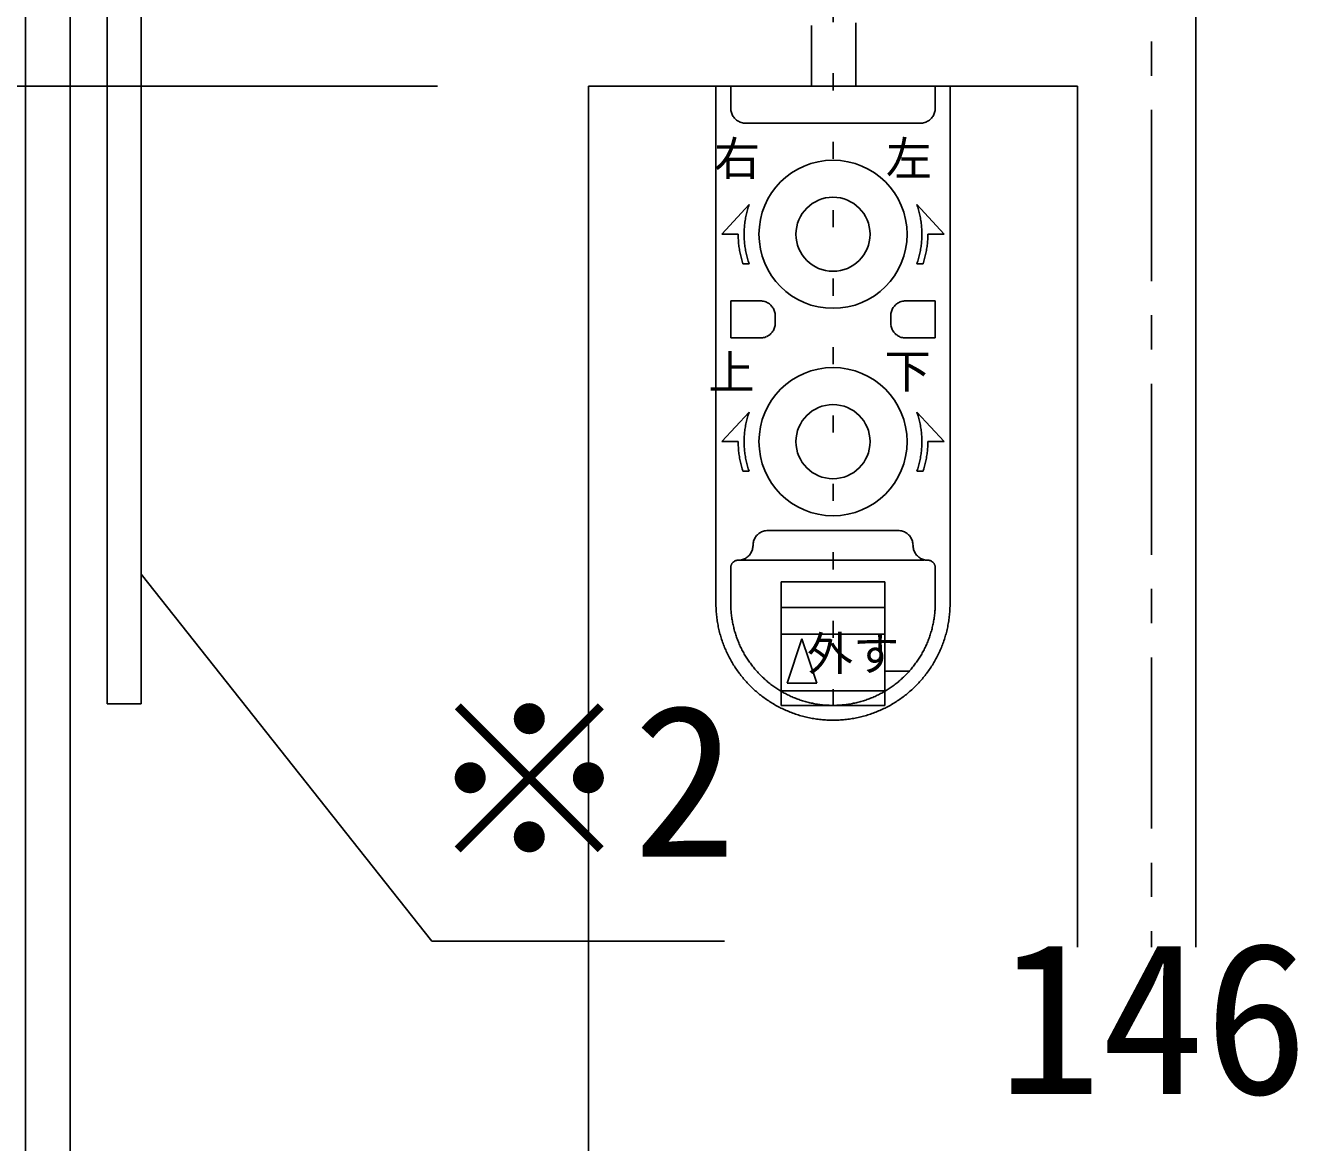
# Model space of a CAD drawing. Units: millimetres, scale not verified. Extents: x -800 to 800, y -554 to 554.
# Drawn here: x -459.6 to -373.8, y 309.2 to 384.6 of the extents above; entities that cross this region are included whole.
import ezdxf
from ezdxf.enums import TextEntityAlignment as Align

# ---------------------------------------------------------------- set-up
doc = ezdxf.new("R2010")
doc.units = ezdxf.units.MM
doc.header["$LTSCALE"] = 4
doc.linetypes.add('USER11', pattern=[4.619272, 2.886781, -0.577497, 0.577497, -0.577497])
doc.linetypes.add('USER12', pattern=[1.154642, 0.288572, -0.86607])
doc.layers.add('2-0', color=7, linetype='Continuous', lineweight=25)
doc.styles.add('ＭＳ ゴシック', font='')
doc.styles.get('ＭＳ ゴシック').set_extended_font_data('MS Gothic')

msp = doc.modelspace()

# ---------------------------------------------------------------- linework, layer by layer
at = {"layer": '2-0', "linetype": 'USER11'}
msp.add_line((-383.624, 434.376), (-383.624, 322.424), dxfattribs=at)
at = {"layer": '2-0'}
for p, q in [((-459.624, 166.551), (-459.624, 424.853)), ((-456.623, 166.551), (-456.623, 424.853)), ((-454.124, 338.853), (-454.124, 388.853)), ((-380.624, 388.853), (-380.624, 322.424)), ((-451.823, 338.853), (-451.823, 386.553)), ((-403.575, 384.815), (-403.575, 380.553)), ((-406.573, 384.649), (-406.573, 380.552)), ((-497.757, 380.553), (-431.81, 380.553)), ((-421.624, 282.477), (-421.624, 380.554)), ((-421.624, 380.553), (-388.625, 380.553)), ((-413.025, 380.553), (-397.224, 380.553)), ((-413.025, 345.453), (-413.025, 380.553)), ((-412.024, 380.553), (-412.024, 379.055)), ((-398.224, 379.054), (-398.224, 380.552)), ((-397.224, 345.453), (-397.224, 380.553)), ((-388.624, 380.553), (-388.624, 322.423)), ((-411.025, 378.053), (-399.225, 378.053)), ((-412.623, 370.553), (-410.778, 372.554)), ((-397.625, 370.553), (-399.47, 372.554)), ((-412.623, 370.553), (-411.526, 370.553)), ((-397.625, 370.553), (-398.722, 370.553)), ((-411.205, 368.553), (-410.778, 368.553)), ((-399.043, 368.553), (-399.47, 368.553)), ((-412.024, 366.053), (-410.023, 366.053)), ((-412.024, 363.553), (-412.024, 366.052)), ((-400.223, 366.053), (-398.224, 366.053)), ((-398.224, 366.053), (-398.224, 363.554)), ((-409.024, 364.553), (-409.024, 365.052)), ((-401.224, 365.053), (-401.224, 364.553)), ((-412.024, 363.553), (-410.023, 363.553)), ((-400.223, 363.553), (-398.224, 363.553)), ((-412.623, 356.554), (-410.778, 358.554)), ((-397.625, 356.554), (-399.47, 358.554)), ((-412.623, 356.554), (-411.526, 356.554)), ((-397.625, 356.554), (-398.722, 356.554)), ((-411.205, 354.553), (-410.778, 354.553)), ((-399.043, 354.553), (-399.47, 354.553)), ((-409.523, 350.553), (-400.725, 350.553)), ((-412.024, 345.453), (-412.024, 348.053)), ((-411.525, 348.553), (-398.975, 348.553)), ((-398.224, 348.053), (-398.224, 345.453)), ((-401.624, 347.1), (-408.625, 347.1)), ((-408.624, 345.369), (-401.623, 345.369)), ((-401.624, 343.553), (-408.625, 343.553)), ((-407.223, 343.251), (-408.224, 340.25)), ((-406.224, 340.251), (-407.223, 343.252)), ((-401.624, 341.053), (-399.982, 341.053)), ((-408.224, 340.251), (-406.224, 340.251)), ((-408.624, 339.745), (-401.623, 339.745)), ((-451.823, 338.853), (-454.124, 338.853)), ((-408.624, 338.753), (-401.623, 338.753))]:
    msp.add_line(p, q, dxfattribs=at)
at = {"layer": '2-0', "linetype": 'USER12'}
msp.add_line((-405.124, 390.654), (-405.124, 338.712), dxfattribs=at)
at = {"layer": '2-0'}
for points in [[(-451.823, 347.603), (-432.193, 322.835), (-412.445, 322.835)], [(-408.624, 338.753), (-408.624, 339.745), (-408.624, 347.1)], [(-401.624, 347.1), (-401.624, 339.745), (-401.624, 338.753)]]:
    msp.add_lwpolyline(points, dxfattribs=at)
for centre, radius in [((-405.123, 370.553), 4.999), ((-405.125, 370.553), 2.5), ((-405.123, 356.554), 4.999), ((-405.125, 356.554), 2.5)]:
    msp.add_circle(centre, radius, dxfattribs=at)
for centre, radius, start, end in [((-411.011, 379.054), 1.013, 179.98381, 188.37888), ((-411.025, 379.052), 0.998, 188.39016, 196.69916), ((-411.027, 379.051), 0.996, 196.70549, 204.89004), ((-399.218, 379.052), 0.994, 335.01985, 343.22384), ((-399.218, 379.052), 0.995, 343.23038, 351.5698), ((-399.232, 379.054), 1.008, 351.58151, 0.01564), ((-411.024, 379.053), 1, 204.89194, 212.9561), ((-411.02, 379.055), 1.004, 212.95483, 220.93614), ((-411.019, 379.056), 1.005, 220.93329, 228.88998), ((-411.022, 379.053), 1.002, 228.88722, 236.88398), ((-411.025, 379.048), 0.996, 236.88301, 244.97649), ((-411.027, 379.043), 0.991, 244.97891, 253.2034), ((-411.027, 379.045), 0.992, 253.21044, 261.56503), ((-411.025, 379.06), 1.007, 261.57713, 270.01706), ((-399.224, 379.061), 1.008, 269.98436, 278.41849), ((-399.223, 379.047), 0.995, 278.4302, 286.76962), ((-399.223, 379.047), 0.994, 286.77616, 294.98015), ((-399.225, 379.052), 1, 294.98207, 303.05403), ((-399.228, 379.057), 1.006, 303.05262, 311.03085), ((-399.23, 379.059), 1.008, 311.02773, 318.97227), ((-399.228, 379.057), 1.006, 318.96915, 326.94738), ((-399.223, 379.054), 1, 326.94597, 335.01793), ((-405.136, 370.553), 5.987, 167.61571, 171.16251), ((-405.134, 370.553), 5.989, 164.05785, 167.61559), ((-405.129, 370.551), 5.995, 160.48709, 164.05764), ((-405.119, 370.551), 5.995, 15.94236, 19.51291), ((-405.114, 370.553), 5.989, 12.38441, 15.94215), ((-405.112, 370.553), 5.987, 8.83749, 12.38429), ((-405.136, 370.553), 5.988, 174.70103, 178.23428), ((-405.136, 370.553), 5.987, 171.16256, 174.70103), ((-405.112, 370.553), 5.987, 5.29897, 8.83744), ((-405.112, 370.553), 5.988, 1.76572, 5.29897), ((-405.108, 370.553), 6.417, 179.99987, 181.65045), ((-405.114, 370.553), 6.41, 181.65043, 183.30193), ((-405.121, 370.553), 6.403, 183.30191, 184.95484), ((-405.136, 370.553), 5.988, 178.23426, 181.76574), ((-405.136, 370.553), 5.988, 181.76572, 185.29897), ((-405.112, 370.553), 5.988, 354.70103, 358.23428), ((-405.112, 370.553), 5.988, 358.23426, 1.76574), ((-405.127, 370.553), 6.403, 355.04516, 356.69809), ((-405.134, 370.553), 6.41, 356.69807, 358.34957), ((-405.14, 370.553), 6.417, 358.34955, 0.00013), ((-405.129, 370.552), 6.396, 184.95482, 186.60968), ((-405.138, 370.551), 6.387, 186.60966, 188.26693), ((-405.147, 370.55), 6.378, 188.26692, 189.92708), ((-405.157, 370.548), 6.368, 189.92707, 191.59057), ((-405.166, 370.546), 6.358, 191.59056, 193.25782), ((-405.136, 370.553), 5.987, 185.29897, 188.83744), ((-405.136, 370.553), 5.987, 188.83749, 192.38429), ((-405.134, 370.554), 5.989, 192.38441, 195.94215), ((-405.114, 370.554), 5.989, 344.05785, 347.61559), ((-405.112, 370.553), 5.987, 347.61571, 351.16251), ((-405.112, 370.553), 5.987, 351.16256, 354.70103), ((-405.082, 370.546), 6.358, 346.74218, 348.40944), ((-405.092, 370.548), 6.368, 348.40943, 350.07293), ((-405.101, 370.55), 6.378, 350.07292, 351.73308), ((-405.11, 370.551), 6.387, 351.73307, 353.39034), ((-405.119, 370.552), 6.396, 353.39032, 355.04518), ((-405.176, 370.544), 6.347, 193.25782, 194.92923), ((-405.186, 370.541), 6.337, 194.92923, 196.60516), ((-405.196, 370.538), 6.327, 196.60517, 198.28591), ((-405.129, 370.555), 5.995, 195.94236, 199.51291), ((-405.119, 370.555), 5.995, 340.48709, 344.05764), ((-405.052, 370.538), 6.327, 341.71409, 343.39483), ((-405.062, 370.541), 6.337, 343.39484, 345.07077), ((-405.072, 370.544), 6.347, 345.07077, 346.74218), ((-410.023, 365.047), 1.007, 81.57713, 90.01706), ((-410.021, 365.062), 0.992, 73.21044, 81.56503), ((-410.021, 365.064), 0.991, 64.97891, 73.2034), ((-410.023, 365.059), 0.996, 56.88301, 64.97649), ((-410.026, 365.054), 1.002, 48.88722, 56.88398), ((-410.028, 365.051), 1.005, 40.93329, 48.88998), ((-400.22, 365.052), 1.005, 131.1179, 139.07459), ((-400.222, 365.055), 1.002, 123.1239, 131.12066), ((-400.225, 365.06), 0.996, 115.03139, 123.12486), ((-400.228, 365.065), 0.991, 106.80448, 115.02896), ((-400.227, 365.063), 0.992, 98.44285, 106.79743), ((-400.225, 365.048), 1.007, 89.99081, 98.43074), ((-410.028, 365.052), 1.004, 32.95483, 40.93614), ((-410.024, 365.054), 1, 24.89194, 32.9561), ((-410.021, 365.056), 0.996, 16.70549, 24.89004), ((-410.022, 365.055), 0.998, 8.39016, 16.69916), ((-410.037, 365.054), 1.013, 359.98381, 8.37888), ((-400.211, 365.054), 1.013, 171.62899, 180.02406), ((-400.226, 365.056), 0.998, 163.30871, 171.61771), ((-400.228, 365.057), 0.996, 155.11783, 163.30238), ((-400.224, 365.055), 1, 147.05178, 155.11593), ((-400.22, 365.053), 1.004, 139.07173, 147.05304), ((-410.022, 364.551), 0.998, 327.03708, 335.12283), ((-410.02, 364.55), 0.996, 335.12545, 343.32227), ((-410.025, 364.551), 1.001, 343.3292, 351.63517), ((-410.043, 364.554), 1.019, 351.64678, 0.01885), ((-400.205, 364.555), 1.019, 179.98902, 188.3611), ((-400.223, 364.552), 1.001, 188.37271, 196.67867), ((-400.228, 364.551), 0.996, 196.6856, 204.88242), ((-400.226, 364.552), 0.998, 204.88504, 212.9708), ((-410.023, 364.565), 1.012, 269.98207, 278.38486), ((-410.021, 364.548), 0.995, 278.39658, 286.72647), ((-410.02, 364.545), 0.991, 286.73341, 294.9474), ((-410.021, 364.548), 0.995, 294.94998, 303.04664), ((-410.024, 364.551), 0.999, 303.04605, 311.05733), ((-410.025, 364.553), 1.002, 311.05509, 319.03384), ((-410.025, 364.553), 1.001, 319.03162, 327.03764), ((-400.223, 364.553), 1.001, 212.97024, 220.97626), ((-400.223, 364.554), 1.002, 220.97403, 228.95279), ((-400.224, 364.552), 0.999, 228.95055, 236.96183), ((-400.227, 364.548), 0.995, 236.96123, 245.05789), ((-400.228, 364.545), 0.991, 245.06048, 253.27446), ((-400.227, 364.549), 0.995, 253.2814, 261.61129), ((-400.225, 364.565), 1.012, 261.62302, 270.02581), ((-405.155, 356.557), 5.968, 164.04128, 167.60856), ((-405.16, 356.558), 5.963, 160.45642, 164.04114), ((-405.088, 356.558), 5.963, 15.95886, 19.54358), ((-405.093, 356.557), 5.968, 12.39144, 15.95872), ((-405.141, 356.554), 5.983, 171.16097, 174.70186), ((-405.148, 356.555), 5.976, 167.6086, 171.161), ((-405.1, 356.555), 5.976, 8.839, 12.3914), ((-405.107, 356.554), 5.983, 5.29814, 8.83903), ((-405.108, 356.554), 6.417, 179.99987, 181.65045), ((-405.114, 356.554), 6.41, 181.65043, 183.30193), ((-405.131, 356.553), 5.993, 178.23497, 181.76503), ((-405.135, 356.554), 5.989, 174.70177, 178.23509), ((-405.129, 356.554), 5.994, 181.76491, 185.29611), ((-405.113, 356.554), 5.989, 1.76491, 5.29823), ((-405.119, 356.554), 5.994, 354.70389, 358.23509), ((-405.117, 356.553), 5.993, 358.23497, 1.76503), ((-405.134, 356.554), 6.41, 356.69807, 358.34957), ((-405.14, 356.554), 6.417, 358.34955, 0.00013), ((-405.121, 356.553), 6.403, 183.30191, 184.95484), ((-405.129, 356.552), 6.396, 184.95482, 186.60968), ((-405.138, 356.551), 6.387, 186.60966, 188.26693), ((-405.147, 356.55), 6.378, 188.26692, 189.92708), ((-405.13, 356.553), 5.994, 185.29602, 188.8327), ((-405.132, 356.553), 5.991, 188.83265, 192.37879), ((-405.116, 356.553), 5.991, 347.62121, 351.16735), ((-405.118, 356.553), 5.994, 351.1673, 354.70398), ((-405.101, 356.55), 6.378, 350.07292, 351.73308), ((-405.11, 356.551), 6.387, 351.73307, 353.39034), ((-405.119, 356.552), 6.396, 353.39032, 355.04518), ((-405.127, 356.553), 6.403, 355.04516, 356.69809), ((-405.157, 356.548), 6.368, 189.92707, 191.59057), ((-405.166, 356.546), 6.358, 191.59056, 193.25782), ((-405.176, 356.544), 6.347, 193.25782, 194.92923), ((-405.186, 356.541), 6.337, 194.92923, 196.60516), ((-405.196, 356.539), 6.327, 196.60517, 198.28591), ((-405.134, 356.553), 5.989, 192.37882, 195.93785), ((-405.135, 356.552), 5.989, 195.93799, 199.51257), ((-405.113, 356.552), 5.989, 340.48743, 344.06201), ((-405.114, 356.553), 5.989, 344.06215, 347.62118), ((-405.052, 356.539), 6.327, 341.71409, 343.39483), ((-405.062, 356.541), 6.337, 343.39484, 345.07077), ((-405.072, 356.544), 6.347, 345.07077, 346.74218), ((-405.082, 356.546), 6.358, 346.74218, 348.40944), ((-405.092, 356.548), 6.368, 348.40943, 350.07293), ((-409.522, 349.549), 1.004, 122.95483, 130.93614), ((-409.524, 349.553), 1, 114.89194, 122.9561), ((-409.526, 349.556), 0.996, 106.70549, 114.89004), ((-409.525, 349.554), 0.998, 98.39016, 106.69916), ((-409.523, 349.54), 1.013, 89.98381, 98.37888), ((-400.725, 349.54), 1.013, 81.62112, 90.01619), ((-400.723, 349.554), 0.998, 73.30084, 81.60984), ((-400.722, 349.556), 0.996, 65.10996, 73.29451), ((-400.724, 349.553), 1, 57.0439, 65.10806), ((-400.726, 349.549), 1.004, 49.06386, 57.04517), ((-411.536, 349.554), 1.013, 351.6195, 0.01652), ((-409.517, 349.554), 1.007, 171.57713, 180.01706), ((-409.532, 349.556), 0.992, 163.21044, 171.56503), ((-409.534, 349.556), 0.991, 154.97891, 163.2034), ((-409.529, 349.554), 0.996, 146.88301, 154.97649), ((-409.524, 349.55), 1.002, 138.88722, 146.88398), ((-409.521, 349.548), 1.005, 130.93329, 138.88998), ((-400.727, 349.548), 1.005, 41.11002, 49.06671), ((-400.724, 349.55), 1.002, 33.11602, 41.11278), ((-400.719, 349.554), 0.996, 25.02351, 33.11699), ((-400.714, 349.556), 0.991, 16.7966, 25.02109), ((-400.716, 349.556), 0.992, 8.43497, 16.78956), ((-400.731, 349.554), 1.007, 359.98294, 8.42287), ((-398.712, 349.554), 1.013, 179.98348, 188.3805), ((-411.521, 349.547), 0.994, 286.7483, 294.96462), ((-411.523, 349.551), 0.998, 294.96726, 303.06087), ((-411.525, 349.555), 1.002, 303.06017, 311.06311), ((-411.527, 349.557), 1.005, 311.06062, 319.02719), ((-411.526, 349.556), 1.003, 319.02458, 327.01729), ((-411.522, 349.553), 0.999, 327.01624, 335.09137), ((-411.519, 349.552), 0.995, 335.09345, 343.28695), ((-411.521, 349.552), 0.998, 343.2934, 351.60817), ((-398.727, 349.552), 0.998, 188.39183, 196.7066), ((-398.729, 349.552), 0.995, 196.71305, 204.90655), ((-398.726, 349.553), 0.999, 204.90863, 212.98376), ((-398.722, 349.556), 1.003, 212.98271, 220.97542), ((-398.721, 349.557), 1.005, 220.97281, 228.93938), ((-398.723, 349.555), 1.002, 228.93689, 236.93983), ((-398.725, 349.551), 0.998, 236.93913, 245.03274), ((-398.727, 349.547), 0.994, 245.03538, 253.2517), ((-411.522, 348.053), 0.502, 171.57487, 180.01359), ((-411.527, 348.054), 0.497, 163.23456, 171.56357), ((-411.526, 348.054), 0.497, 155.04544, 163.22861), ((-411.523, 348.052), 0.501, 146.99799, 155.04418), ((-411.521, 348.051), 0.504, 139.04708, 147.00003), ((-411.52, 348.05), 0.505, 131.12598, 139.05076), ((-411.521, 348.052), 0.503, 123.16124, 131.12957), ((-411.523, 348.055), 0.499, 115.08759, 123.16299), ((-411.525, 348.059), 0.495, 106.86274, 115.08581), ((-411.526, 348.06), 0.494, 98.48142, 106.85608), ((-411.525, 348.054), 0.499, 89.98554, 98.46928), ((-411.524, 349.568), 1.014, 269.98169, 278.39271), ((-411.522, 349.551), 0.997, 278.40475, 286.74115), ((-398.726, 349.551), 0.997, 253.25885, 261.59525), ((-398.724, 349.568), 1.014, 261.60729, 270.01831), ((-398.723, 348.054), 0.499, 81.53072, 90.01446), ((-398.723, 348.06), 0.494, 73.14392, 81.51858), ((-398.723, 348.059), 0.495, 64.91419, 73.13726), ((-398.725, 348.055), 0.499, 56.83701, 64.91241), ((-398.727, 348.052), 0.503, 48.87043, 56.83876), ((-398.728, 348.05), 0.505, 40.94924, 48.87402), ((-398.727, 348.051), 0.504, 32.99997, 40.95292), ((-398.725, 348.052), 0.501, 24.95582, 33.00201), ((-398.722, 348.054), 0.497, 16.77139, 24.95456), ((-398.721, 348.054), 0.497, 8.43643, 16.76544), ((-398.726, 348.053), 0.502, 359.98641, 8.42513), ((-404.999, 345.653), 8.026, 179.99754, 182.90044), ((-405.07, 345.649), 7.955, 182.90105, 185.79891), ((-405.009, 345.653), 7.014, 179.99755, 182.89917), ((-405.071, 345.65), 6.952, 182.89977, 185.79631), ((-405.177, 345.651), 6.952, 354.20363, 357.10021), ((-405.239, 345.654), 7.014, 357.10081, 0.00245), ((-405.182, 345.649), 7.958, 354.20168, 357.09941), ((-405.254, 345.653), 8.031, 357.10002, 0.00249), ((-405.122, 345.644), 7.903, 185.79945, 188.68877), ((-405.157, 345.639), 7.868, 188.68924, 191.56713), ((-405.116, 345.645), 6.907, 185.79684, 188.6848), ((-405.147, 345.641), 6.876, 188.68527, 191.56179), ((-405.101, 345.642), 6.876, 348.43794, 351.31458), ((-405.132, 345.647), 6.907, 351.31505, 354.20309), ((-405.093, 345.639), 7.869, 348.43298, 351.31123), ((-405.129, 345.644), 7.905, 351.3117, 354.20114), ((-405.177, 345.635), 7.847, 191.56753, 194.43176), ((-405.186, 345.633), 7.838, 194.43209, 197.28109), ((-405.165, 345.637), 6.858, 191.56219, 194.42507), ((-405.172, 345.635), 6.85, 194.42539, 197.27307), ((-405.172, 345.635), 6.85, 197.27333, 200.10491), ((-405.075, 345.636), 6.85, 339.89429, 342.72608), ((-405.075, 345.636), 6.849, 342.72633, 345.5742), ((-405.083, 345.638), 6.858, 345.57452, 348.43755), ((-405.062, 345.632), 7.837, 342.7177, 345.56745), ((-405.072, 345.634), 7.847, 345.56777, 348.43257), ((-405.186, 345.633), 7.838, 197.28135, 200.1142), ((-405.178, 345.635), 7.846, 200.11439, 202.93079), ((-405.166, 345.638), 6.857, 200.10509, 202.9203), ((-405.156, 345.642), 6.868, 202.92042, 205.71955), ((-405.144, 345.648), 6.881, 205.71961, 208.50348), ((-405.104, 345.649), 6.881, 331.49498, 334.27911), ((-405.092, 345.643), 6.867, 334.27918, 337.07855), ((-405.081, 345.639), 6.856, 337.07867, 339.89411), ((-405.068, 345.634), 7.844, 337.06611, 339.88351), ((-405.062, 345.632), 7.837, 339.8837, 342.71744), ((-405.167, 345.641), 7.858, 202.93092, 205.73116), ((-405.152, 345.648), 7.875, 205.73122, 208.51611), ((-405.137, 345.656), 7.892, 208.51612, 211.28695), ((-405.131, 345.655), 6.896, 208.50349, 211.27341), ((-405.118, 345.663), 6.911, 211.27338, 214.03106), ((-405.107, 345.67), 6.924, 214.03099, 216.7785), ((-405.14, 345.671), 6.924, 323.2191, 325.9669), ((-405.13, 345.664), 6.91, 325.96683, 328.7248), ((-405.117, 345.656), 6.896, 328.72477, 331.49497), ((-405.109, 345.654), 7.889, 328.70665, 331.47859), ((-405.094, 345.646), 7.872, 331.47861, 334.26461), ((-405.08, 345.639), 7.856, 334.26468, 337.06599), ((-405.122, 345.665), 7.909, 211.28691, 214.04538), ((-405.109, 345.673), 7.925, 214.04531, 216.79347), ((-405.099, 345.681), 7.938, 216.79338, 219.53356), ((-405.099, 345.676), 6.935, 216.7784, 219.51808), ((-405.093, 345.681), 6.942, 219.51796, 222.25235), ((-405.09, 345.683), 6.946, 222.25222, 224.98401), ((-405.157, 345.685), 6.945, 315.01278, 317.74483), ((-405.155, 345.682), 6.942, 317.7447, 320.47936), ((-405.149, 345.677), 6.934, 320.47924, 323.2192), ((-405.147, 345.679), 7.935, 320.45688, 323.19805), ((-405.136, 345.672), 7.922, 323.19795, 325.94717), ((-405.123, 345.663), 7.906, 325.9471, 328.70667), ((-405.092, 345.687), 7.947, 219.53344, 222.2682), ((-405.089, 345.69), 7.951, 222.26807, 225.00007), ((-405.089, 345.69), 7.951, 224.99993, 227.73193), ((-405.091, 345.683), 6.945, 224.98387, 227.71582), ((-405.094, 345.68), 6.941, 227.71569, 230.45055), ((-405.099, 345.673), 6.932, 230.45043, 233.19088), ((-405.106, 345.664), 6.92, 233.19078, 235.93937), ((-405.142, 345.665), 6.921, 304.05667, 306.80538), ((-405.149, 345.675), 6.932, 306.80529, 309.54591), ((-405.154, 345.681), 6.941, 309.54579, 312.28086), ((-405.157, 345.684), 6.945, 312.28073, 315.01291), ((-405.158, 345.689), 7.949, 312.25622, 314.98885), ((-405.157, 345.689), 7.949, 314.98871, 317.72148), ((-405.154, 345.685), 7.944, 317.72135, 320.45699), ((-405.092, 345.686), 7.947, 227.7318, 230.46656), ((-405.097, 345.679), 7.938, 230.46644, 233.20662), ((-405.105, 345.669), 7.925, 233.20653, 235.95469), ((-405.114, 345.652), 6.906, 235.9393, 238.69836), ((-405.122, 345.639), 6.891, 238.69833, 241.46989), ((-405.13, 345.625), 6.875, 241.46991, 244.25569), ((-405.136, 345.612), 6.861, 244.25575, 247.05703), ((-405.14, 345.601), 6.849, 247.05716, 249.87474), ((-405.143, 345.595), 6.842, 249.87492, 252.70908), ((-405.106, 345.598), 6.844, 287.28743, 290.12133), ((-405.108, 345.604), 6.851, 290.12151, 292.93891), ((-405.113, 345.614), 6.862, 292.93904, 295.74021), ((-405.119, 345.627), 6.876, 295.74028, 298.52602), ((-405.126, 345.641), 6.892, 298.52603, 301.29763), ((-405.134, 345.654), 6.907, 301.2976, 304.05673), ((-405.142, 345.669), 7.924, 304.03256, 306.78084), ((-405.149, 345.679), 7.937, 306.78075, 309.52124), ((-405.155, 345.686), 7.945, 309.52112, 312.25635), ((-405.114, 345.656), 7.909, 235.95462, 238.71309), ((-405.123, 345.642), 7.892, 238.71305, 241.48388), ((-405.131, 345.626), 7.875, 241.48389, 244.26878), ((-405.138, 345.612), 7.858, 244.26884, 247.06908), ((-405.143, 345.6), 7.846, 247.06921, 249.88561), ((-405.143, 345.594), 6.841, 252.70934, 255.55976), ((-405.141, 345.601), 6.849, 255.56008, 258.42583), ((-405.138, 345.619), 6.867, 258.42623, 261.30571), ((-405.133, 345.649), 6.898, 261.30618, 264.19715), ((-405.129, 345.694), 6.943, 264.19769, 267.09725), ((-405.125, 345.756), 7.005, 267.09785, 270.00246), ((-405.124, 345.761), 7.009, 269.99753, 272.90133), ((-405.121, 345.699), 6.946, 272.90193, 275.80077), ((-405.116, 345.654), 6.901, 275.80131, 278.69166), ((-405.111, 345.623), 6.87, 278.69213, 281.57108), ((-405.108, 345.605), 6.851, 281.57148, 284.43678), ((-405.106, 345.597), 6.843, 284.43711, 287.28718), ((-405.106, 345.603), 7.848, 290.10396, 292.91951), ((-405.11, 345.614), 7.861, 292.91963, 295.7192), ((-405.117, 345.628), 7.876, 295.71927, 298.50369), ((-405.125, 345.643), 7.893, 298.5037, 301.27426), ((-405.134, 345.657), 7.91, 301.27423, 304.03263), ((-405.146, 345.593), 7.838, 249.8858, 252.71865), ((-405.146, 345.592), 7.838, 252.71891, 255.56791), ((-405.144, 345.601), 7.847, 255.56824, 258.43247), ((-405.139, 345.622), 7.868, 258.43287, 261.31076), ((-405.134, 345.657), 7.903, 261.31123, 264.20055), ((-405.129, 345.708), 7.955, 264.20109, 267.09895), ((-405.125, 345.779), 8.026, 267.09956, 270.00246), ((-405.124, 345.784), 8.031, 269.99755, 272.89863), ((-405.12, 345.713), 7.96, 272.89923, 275.79535), ((-405.115, 345.661), 7.908, 275.79589, 278.68355), ((-405.11, 345.626), 7.872, 278.68402, 281.56038), ((-405.105, 345.605), 7.851, 281.56077, 284.42362), ((-405.103, 345.596), 7.841, 284.42394, 287.27172), ((-405.103, 345.596), 7.841, 287.27197, 290.10378)]:
    msp.add_arc(centre, radius, start, end, dxfattribs=at)

# ---------------------------------------------------------------- texts
at = {"layer": '2-0', "style": 'ＭＳ ゴシック'}
for s, height, p in [('右', 2.284, (-413.158, 373.84)), ('左', 2.284, (-401.559, 373.84)), ('上', 2.284, (-413.53, 359.411)), ('下', 2.284, (-401.643, 359.492)), ('外す', 2.284, (-406.88, 340.42)), ('※2', 10.26, (-432.62, 325.47)), ('146', 10.26, (-393.996, 309.439))]:
    msp.add_text(s, height=height, dxfattribs=at).set_placement(p, align=Align.BOTTOM_LEFT)

doc.saveas('drawing.dxf')
